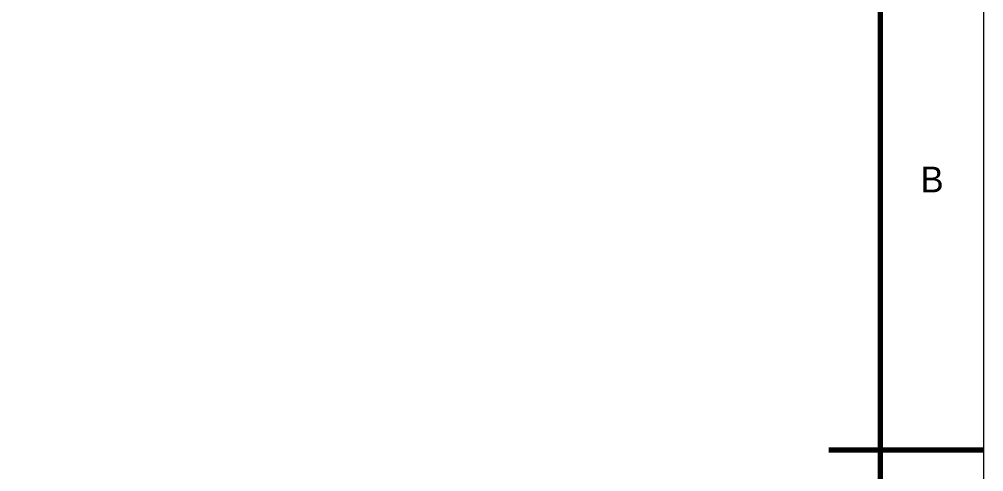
# Model space of a CAD drawing. Header units: millimetres. Extents: x 0 to 297, y 0 to 210.
# Drawn here: x 203.5 to 297, y 102.9 to 146.8 of the extents above; entities that cross this region are included whole.
import ezdxf
from ezdxf.enums import TextEntityAlignment as Align

# ---------------------------------------------------------------- set-up
doc = ezdxf.new("R2010")
doc.units = ezdxf.units.MM
for name, color, linetype, lineweight in [('FINA', 7, 'CONTINUOUS', 18), ('NORMA', 7, 'CONTINUOUS', 70), ('TEXTO', 7, 'CONTINUOUS', 25)]:
    doc.layers.add(name, color=color, linetype=linetype, lineweight=lineweight)

msp = doc.modelspace()

# ---------------------------------------------------------------- linework, layer by layer
at = {"layer": 'FINA'}
msp.add_line((287, 105), (297, 105), dxfattribs=at)
msp.add_lwpolyline([(0, 0), (297, 0), (297, 210), (0, 210)], close=True, dxfattribs=at)
at = {"layer": 'NORMA'}
msp.add_line((297, 105), (282, 105), dxfattribs=at)
msp.add_lwpolyline([(20, 10), (287, 10), (287, 200), (20, 200)], close=True, dxfattribs=at)

# ---------------------------------------------------------------- texts
at = {"layer": 'TEXTO'}
msp.add_text('B', height=2.5, dxfattribs=at).set_placement((292, 131.25), align=Align.MIDDLE_CENTER)

doc.saveas('drawing.dxf')
